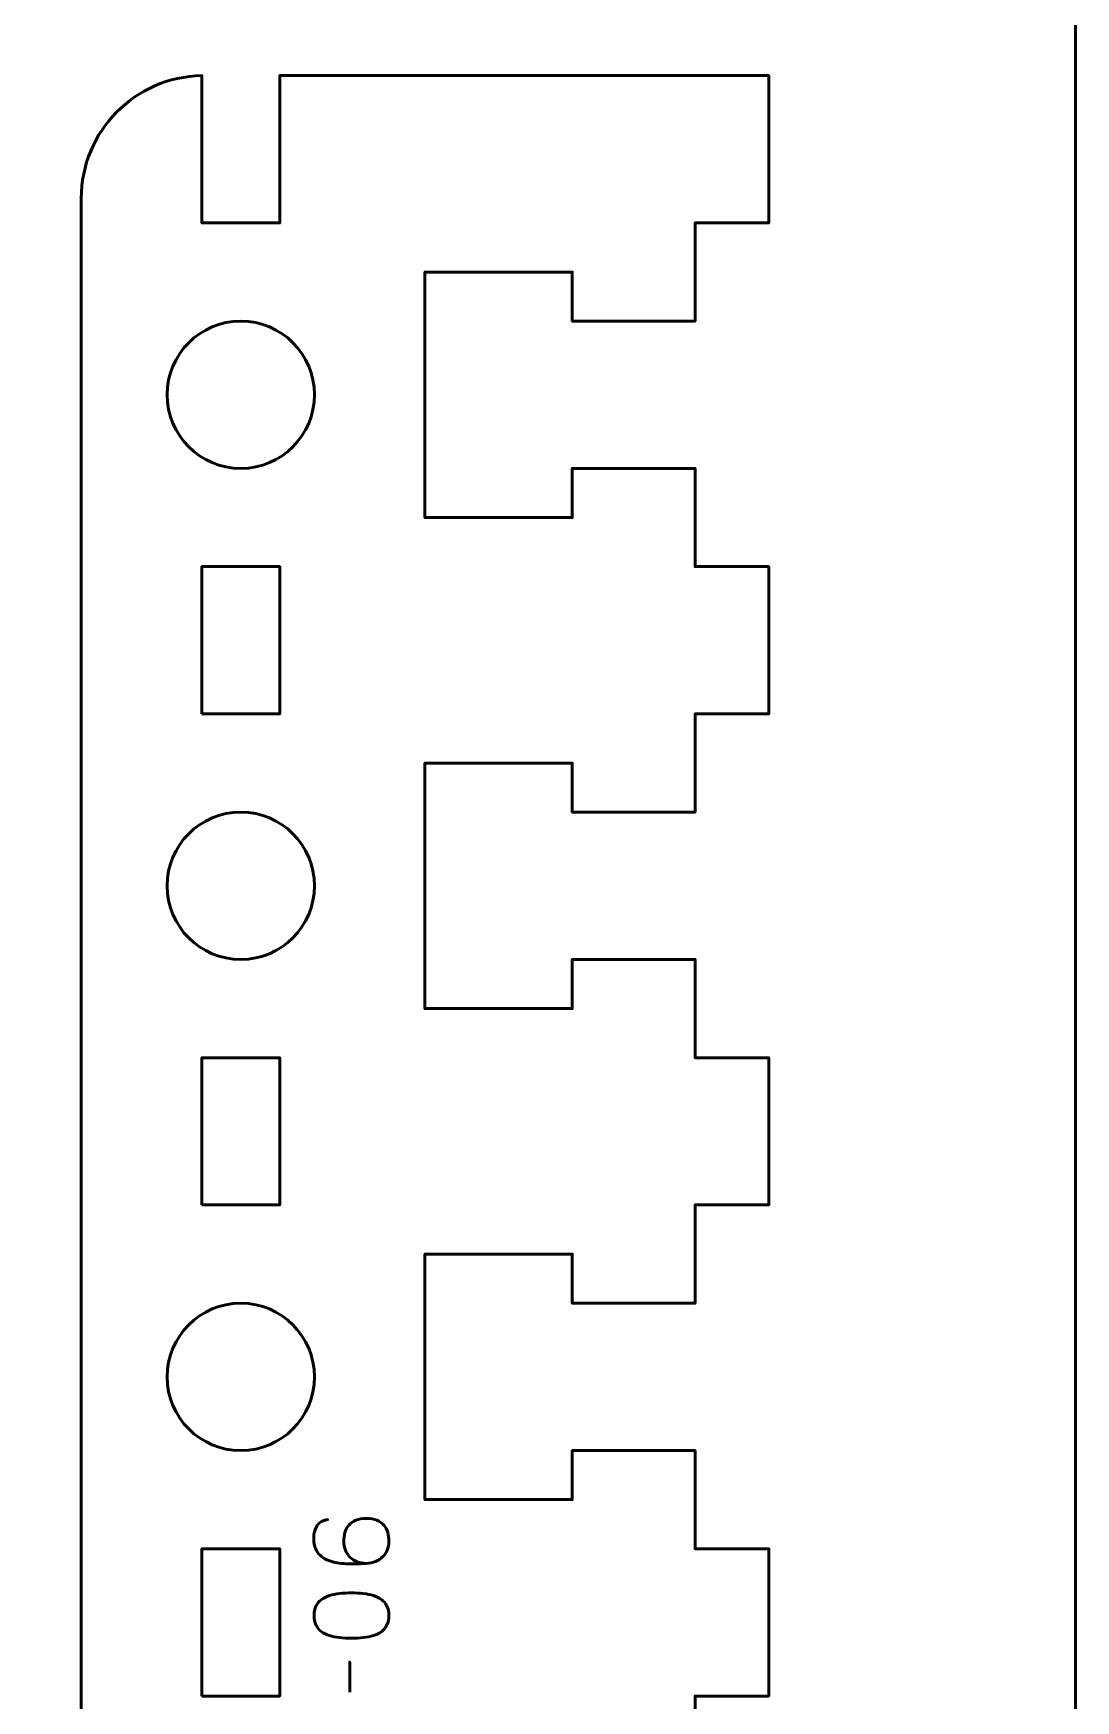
# Model space of a CAD drawing. Header units: centimetres. Extents: x -21 to 0, y -29.7 to 0.
# Drawn here: x -4.24 to 0, y -22.07 to -15.28 of the extents above; entities that cross this region are included whole.
import ezdxf

# ---------------------------------------------------------------- set-up
doc = ezdxf.new("R2010")
doc.units = ezdxf.units.CM
doc.header["$MEASUREMENT"] = 0
doc.layers.add('Layer 1', color=7, linetype='Continuous')

msp = doc.modelspace()

# ---------------------------------------------------------------- linework, layer by layer
at = {"layer": 'Layer 1', "color": 22, "lineweight": 53}
msp.add_open_spline([(-21.00003, -29.19995), (-21.00003, -29.19995), (-21.00003, -0.49992), (-21.00003, -0.49992), (-21.00003, -0.49992), (-21.00003, -0.22295), (-20.77694, 0.00004), (-20.49994, 0.00004), (-20.49994, 0.00004), (-20.49994, 0.00004), (-0.50008, 0.00004), (-0.50008, 0.00004), (-0.50008, 0.00004), (-0.22294, 0.00004), (0.00002, -0.22295), (0.00002, -0.49992), (0.00002, -0.49992), (0.00002, -0.49992), (0.00002, -29.19995), (0.00002, -29.19995), (0.00002, -29.19995), (0.00002, -29.47695), (-0.22294, -29.70004), (-0.50008, -29.70004), (-0.50008, -29.70004), (-0.50008, -29.70004), (-20.49994, -29.70004), (-20.49994, -29.70004), (-20.49994, -29.70004), (-20.77694, -29.70004), (-21.00003, -29.47695), (-21.00003, -29.19995)], degree=3, knots=[0, 0, 0, 0, 0.125, 0.125, 0.125, 0.125, 0.25, 0.25, 0.25, 0.25, 0.375, 0.375, 0.375, 0.375, 0.5, 0.5, 0.5, 0.5, 0.625, 0.625, 0.625, 0.625, 0.75, 0.75, 0.75, 0.75, 0.875, 0.875, 0.875, 0.875, 1, 1, 1, 1], dxfattribs=at)
at = {"layer": 'Layer 1', "color": 114, "lineweight": 53}
msp.add_open_spline([(-1.55, -28.05), (-1.55, -28.05), (-1.55, -28.0375), (-1.55, -28.0375), (-1.55, -28.0375), (-1.55, -28.0375), (-3.24125, -28.04807), (-3.24125, -28.04807), (-3.24125, -28.04807), (-3.24125, -28.04807), (-3.24125, -27.45), (-3.24125, -27.45), (-3.24125, -27.45), (-3.24125, -27.45), (-3.55875, -27.45), (-3.55875, -27.45), (-3.55875, -27.45), (-3.55875, -27.45), (-3.55875, -28.04989), (-3.55875, -28.04989), (-3.55875, -28.04989), (-3.8308, -28.04522), (-4.05, -27.82316), (-4.05, -27.55), (-4.05, -27.55), (-4.05, -27.55), (-4.05, -15.95), (-4.05, -15.95), (-4.05, -15.95), (-4.05, -15.67684), (-3.8308, -15.45478), (-3.55875, -15.45011), (-3.55875, -15.45011), (-3.55875, -15.45011), (-3.55875, -16.05), (-3.55875, -16.05), (-3.55875, -16.05), (-3.55875, -16.05), (-3.24125, -16.05), (-3.24125, -16.05), (-3.24125, -16.05), (-3.24125, -16.05), (-3.24125, -15.45), (-3.24125, -15.45), (-3.24125, -15.45), (-3.24125, -15.45), (-1.54999, -15.45), (-1.54999, -15.45), (-1.54999, -15.45), (-1.54999, -15.45), (-1.55, -15.45), (-1.55, -15.45), (-1.55, -15.45), (-1.55, -15.45), (-1.55, -15.45), (-1.55, -15.45), (-1.55, -15.45), (-1.55, -15.45), (-1.25, -15.45), (-1.25, -15.45), (-1.25, -15.45), (-1.25, -15.45), (-1.25, -16.05), (-1.25, -16.05), (-1.25, -16.05), (-1.25, -16.05), (-1.55, -16.05), (-1.55, -16.05), (-1.55, -16.05), (-1.55, -16.05), (-1.55, -16.45), (-1.55, -16.45), (-1.55, -16.45), (-1.55, -16.45), (-2.05, -16.45), (-2.05, -16.45), (-2.05, -16.45), (-2.05, -16.45), (-2.05001, -16.25), (-2.05001, -16.25), (-2.05001, -16.25), (-2.05001, -16.25), (-2.65, -16.25), (-2.65, -16.25), (-2.65, -16.25), (-2.65, -16.63333), (-2.65, -16.86667), (-2.65, -17.25), (-2.65, -17.25), (-2.65, -17.25), (-2.05001, -17.25), (-2.05001, -17.25), (-2.05001, -17.25), (-2.05001, -17.25), (-2.05, -17.05), (-2.05, -17.05), (-2.05, -17.05), (-2.05, -17.05), (-1.54999, -17.05), (-1.54999, -17.05), (-1.54999, -17.05), (-1.54999, -17.05), (-1.55, -17.45), (-1.55, -17.45), (-1.55, -17.45), (-1.55, -17.45), (-1.25, -17.45), (-1.25, -17.45), (-1.25, -17.45), (-1.25, -17.45), (-1.25, -18.05), (-1.25, -18.05), (-1.25, -18.05), (-1.25, -18.05), (-1.55, -18.05), (-1.55, -18.05), (-1.55, -18.05), (-1.55, -18.05), (-1.55, -18.45), (-1.55, -18.45), (-1.55, -18.45), (-1.55, -18.45), (-2.05, -18.45), (-2.05, -18.45), (-2.05, -18.45), (-2.05, -18.45), (-2.05001, -18.25), (-2.05001, -18.25), (-2.05001, -18.25), (-2.05001, -18.25), (-2.65, -18.25), (-2.65, -18.25), (-2.65, -18.25), (-2.65, -18.63333), (-2.65, -18.86667), (-2.65, -19.25), (-2.65, -19.25), (-2.65, -19.25), (-2.05001, -19.25), (-2.05001, -19.25), (-2.05001, -19.25), (-2.05001, -19.25), (-2.05, -19.05), (-2.05, -19.05), (-2.05, -19.05), (-2.05, -19.05), (-1.54999, -19.05), (-1.54999, -19.05), (-1.54999, -19.05), (-1.54999, -19.05), (-1.55, -19.45), (-1.55, -19.45), (-1.55, -19.45), (-1.55, -19.45), (-1.25, -19.45), (-1.25, -19.45), (-1.25, -19.45), (-1.25, -19.45), (-1.25, -20.05), (-1.25, -20.05), (-1.25, -20.05), (-1.25, -20.05), (-1.55, -20.05), (-1.55, -20.05), (-1.55, -20.05), (-1.55, -20.05), (-1.55, -20.45), (-1.55, -20.45), (-1.55, -20.45), (-1.55, -20.45), (-2.05, -20.45), (-2.05, -20.45), (-2.05, -20.45), (-2.05, -20.45), (-2.05001, -20.25), (-2.05001, -20.25), (-2.05001, -20.25), (-2.05001, -20.25), (-2.65, -20.25), (-2.65, -20.25), (-2.65, -20.25), (-2.65, -20.63333), (-2.65, -20.86667), (-2.65, -21.25), (-2.65, -21.25), (-2.65, -21.25), (-2.05001, -21.25), (-2.05001, -21.25), (-2.05001, -21.25), (-2.05001, -21.25), (-2.05, -21.05), (-2.05, -21.05), (-2.05, -21.05), (-2.05, -21.05), (-1.54999, -21.05), (-1.54999, -21.05), (-1.54999, -21.05), (-1.54999, -21.05), (-1.55, -21.45), (-1.55, -21.45), (-1.55, -21.45), (-1.55, -21.45), (-1.25, -21.45), (-1.25, -21.45), (-1.25, -21.45), (-1.25, -21.45), (-1.25, -22.05), (-1.25, -22.05), (-1.25, -22.05), (-1.25, -22.05), (-1.55, -22.05), (-1.55, -22.05), (-1.55, -22.05), (-1.55, -22.05), (-1.55, -22.45), (-1.55, -22.45), (-1.55, -22.45), (-1.55, -22.45), (-2.05, -22.45), (-2.05, -22.45), (-2.05, -22.45), (-2.05, -22.45), (-2.05001, -22.25), (-2.05001, -22.25), (-2.05001, -22.25), (-2.05001, -22.25), (-2.65, -22.25), (-2.65, -22.25), (-2.65, -22.25), (-2.65, -22.63333), (-2.65, -22.86667), (-2.65, -23.25), (-2.65, -23.25), (-2.65, -23.25), (-2.05001, -23.25), (-2.05001, -23.25), (-2.05001, -23.25), (-2.05001, -23.25), (-2.05, -23.05), (-2.05, -23.05), (-2.05, -23.05), (-2.05, -23.05), (-1.54999, -23.05), (-1.54999, -23.05), (-1.54999, -23.05), (-1.54999, -23.05), (-1.55, -23.45), (-1.55, -23.45), (-1.55, -23.45), (-1.55, -23.45), (-1.25, -23.45), (-1.25, -23.45), (-1.25, -23.45), (-1.25, -23.45), (-1.25, -24.05), (-1.25, -24.05), (-1.25, -24.05), (-1.25, -24.05), (-1.55, -24.05), (-1.55, -24.05), (-1.55, -24.05), (-1.55, -24.05), (-1.55, -24.45), (-1.55, -24.45), (-1.55, -24.45), (-1.55, -24.45), (-2.05, -24.45), (-2.05, -24.45), (-2.05, -24.45), (-2.05, -24.45), (-2.05001, -24.25), (-2.05001, -24.25), (-2.05001, -24.25), (-2.05001, -24.25), (-2.65, -24.25), (-2.65, -24.25), (-2.65, -24.25), (-2.65, -24.63333), (-2.65, -24.86667), (-2.65, -25.25), (-2.65, -25.25), (-2.65, -25.25), (-2.05001, -25.25), (-2.05001, -25.25), (-2.05001, -25.25), (-2.05001, -25.25), (-2.05, -25.05), (-2.05, -25.05), (-2.05, -25.05), (-2.05, -25.05), (-1.54999, -25.05), (-1.54999, -25.05), (-1.54999, -25.05), (-1.54999, -25.05), (-1.55, -25.45), (-1.55, -25.45)], degree=3, knots=[0, 0, 0, 0, 0.0135135, 0.0135135, 0.0135135, 0.0135135, 0.027027, 0.027027, 0.027027, 0.027027, 0.0405405, 0.0405405, 0.0405405, 0.0405405, 0.0540541, 0.0540541, 0.0540541, 0.0540541, 0.0675676, 0.0675676, 0.0675676, 0.0675676, 0.0810811, 0.0810811, 0.0810811, 0.0810811, 0.0945946, 0.0945946, 0.0945946, 0.0945946, 0.1081081, 0.1081081, 0.1081081, 0.1081081, 0.1216216, 0.1216216, 0.1216216, 0.1216216, 0.1351351, 0.1351351, 0.1351351, 0.1351351, 0.1486486, 0.1486486, 0.1486486, 0.1486486, 0.1621622, 0.1621622, 0.1621622, 0.1621622, 0.1756757, 0.1756757, 0.1756757, 0.1756757, 0.1891892, 0.1891892, 0.1891892, 0.1891892, 0.2027027, 0.2027027, 0.2027027, 0.2027027, 0.2162162, 0.2162162, 0.2162162, 0.2162162, 0.2297297, 0.2297297, 0.2297297, 0.2297297, 0.2432432, 0.2432432, 0.2432432, 0.2432432, 0.2567568, 0.2567568, 0.2567568, 0.2567568, 0.2702703, 0.2702703, 0.2702703, 0.2702703, 0.2837838, 0.2837838, 0.2837838, 0.2837838, 0.2972973, 0.2972973, 0.2972973, 0.2972973, 0.3108108, 0.3108108, 0.3108108, 0.3108108, 0.3243243, 0.3243243, 0.3243243, 0.3243243, 0.3378378, 0.3378378, 0.3378378, 0.3378378, 0.3513514, 0.3513514, 0.3513514, 0.3513514, 0.3648649, 0.3648649, 0.3648649, 0.3648649, 0.3783784, 0.3783784, 0.3783784, 0.3783784, 0.3918919, 0.3918919, 0.3918919, 0.3918919, 0.4054054, 0.4054054, 0.4054054, 0.4054054, 0.4189189, 0.4189189, 0.4189189, 0.4189189, 0.4324324, 0.4324324, 0.4324324, 0.4324324, 0.4459459, 0.4459459, 0.4459459, 0.4459459, 0.4594595, 0.4594595, 0.4594595, 0.4594595, 0.472973, 0.472973, 0.472973, 0.472973, 0.4864865, 0.4864865, 0.4864865, 0.4864865, 0.5, 0.5, 0.5, 0.5, 0.5135135, 0.5135135, 0.5135135, 0.5135135, 0.527027, 0.527027, 0.527027, 0.527027, 0.5405405, 0.5405405, 0.5405405, 0.5405405, 0.5540541, 0.5540541, 0.5540541, 0.5540541, 0.5675676, 0.5675676, 0.5675676, 0.5675676, 0.5810811, 0.5810811, 0.5810811, 0.5810811, 0.5945946, 0.5945946, 0.5945946, 0.5945946, 0.6081081, 0.6081081, 0.6081081, 0.6081081, 0.6216216, 0.6216216, 0.6216216, 0.6216216, 0.6351351, 0.6351351, 0.6351351, 0.6351351, 0.6486486, 0.6486486, 0.6486486, 0.6486486, 0.6621622, 0.6621622, 0.6621622, 0.6621622, 0.6756757, 0.6756757, 0.6756757, 0.6756757, 0.6891892, 0.6891892, 0.6891892, 0.6891892, 0.7027027, 0.7027027, 0.7027027, 0.7027027, 0.7162162, 0.7162162, 0.7162162, 0.7162162, 0.7297297, 0.7297297, 0.7297297, 0.7297297, 0.7432432, 0.7432432, 0.7432432, 0.7432432, 0.7567568, 0.7567568, 0.7567568, 0.7567568, 0.7702703, 0.7702703, 0.7702703, 0.7702703, 0.7837838, 0.7837838, 0.7837838, 0.7837838, 0.7972973, 0.7972973, 0.7972973, 0.7972973, 0.8108108, 0.8108108, 0.8108108, 0.8108108, 0.8243243, 0.8243243, 0.8243243, 0.8243243, 0.8378378, 0.8378378, 0.8378378, 0.8378378, 0.8513514, 0.8513514, 0.8513514, 0.8513514, 0.8648649, 0.8648649, 0.8648649, 0.8648649, 0.8783784, 0.8783784, 0.8783784, 0.8783784, 0.8918919, 0.8918919, 0.8918919, 0.8918919, 0.9054054, 0.9054054, 0.9054054, 0.9054054, 0.9189189, 0.9189189, 0.9189189, 0.9189189, 0.9324324, 0.9324324, 0.9324324, 0.9324324, 0.9459459, 0.9459459, 0.9459459, 0.9459459, 0.9594595, 0.9594595, 0.9594595, 0.9594595, 0.972973, 0.972973, 0.972973, 0.972973, 0.9864865, 0.9864865, 0.9864865, 0.9864865, 1, 1, 1, 1], dxfattribs=at)
at = {"layer": 'Layer 1', "color": 250, "lineweight": 53}
for points in [[(-3.7, -16.75), (-3.7, -16.58434), (-3.56566, -16.45), (-3.4, -16.45), (-3.4, -16.45), (-3.23434, -16.45), (-3.1, -16.58434), (-3.1, -16.75), (-3.1, -16.75), (-3.1, -16.91566), (-3.23434, -17.05), (-3.4, -17.05), (-3.4, -17.05), (-3.56566, -17.05), (-3.7, -16.91566), (-3.7, -16.75)], [(-3.55875, -18.05), (-3.55875, -18.05), (-3.55875, -17.45), (-3.55875, -17.45), (-3.55875, -17.45), (-3.55875, -17.45), (-3.24125, -17.45), (-3.24125, -17.45), (-3.24125, -17.45), (-3.24125, -17.45), (-3.24125, -18.05), (-3.24125, -18.05), (-3.24125, -18.05), (-3.24125, -18.05), (-3.55875, -18.05), (-3.55875, -18.05)], [(-3.7, -18.75), (-3.7, -18.58434), (-3.56566, -18.45), (-3.4, -18.45), (-3.4, -18.45), (-3.23434, -18.45), (-3.1, -18.58434), (-3.1, -18.75), (-3.1, -18.75), (-3.1, -18.91566), (-3.23434, -19.05), (-3.4, -19.05), (-3.4, -19.05), (-3.56566, -19.05), (-3.7, -18.91566), (-3.7, -18.75)], [(-3.55875, -20.05), (-3.55875, -20.05), (-3.55875, -19.45), (-3.55875, -19.45), (-3.55875, -19.45), (-3.55875, -19.45), (-3.24125, -19.45), (-3.24125, -19.45), (-3.24125, -19.45), (-3.24125, -19.45), (-3.24125, -20.05), (-3.24125, -20.05), (-3.24125, -20.05), (-3.24125, -20.05), (-3.55875, -20.05), (-3.55875, -20.05)], [(-3.7, -20.75), (-3.7, -20.58434), (-3.56566, -20.45), (-3.4, -20.45), (-3.4, -20.45), (-3.23434, -20.45), (-3.1, -20.58434), (-3.1, -20.75), (-3.1, -20.75), (-3.1, -20.91566), (-3.23434, -21.05), (-3.4, -21.05), (-3.4, -21.05), (-3.56566, -21.05), (-3.7, -20.91566), (-3.7, -20.75)], [(-3.55875, -22.05), (-3.55875, -22.05), (-3.55875, -21.45), (-3.55875, -21.45), (-3.55875, -21.45), (-3.55875, -21.45), (-3.24125, -21.45), (-3.24125, -21.45), (-3.24125, -21.45), (-3.24125, -21.45), (-3.24125, -22.05), (-3.24125, -22.05), (-3.24125, -22.05), (-3.24125, -22.05), (-3.55875, -22.05), (-3.55875, -22.05)]]:
    msp.add_open_spline(points, degree=3, knots=[0, 0, 0, 0, 0.25, 0.25, 0.25, 0.25, 0.5, 0.5, 0.5, 0.5, 0.75, 0.75, 0.75, 0.75, 1, 1, 1, 1], dxfattribs=at)
at = {"layer": 'Layer 1', "color": 30, "lineweight": 53}
for points, knots in [([(-2.88886, -21.50978), (-2.90269, -21.50971), (-2.91518, -21.50746), (-2.92647, -21.50294), (-2.92647, -21.50294), (-2.93769, -21.4985), (-2.94735, -21.49222), (-2.95547, -21.4841), (-2.95547, -21.4841), (-2.96351, -21.47606), (-2.96972, -21.46653), (-2.97409, -21.45567), (-2.97409, -21.45567), (-2.97847, -21.4448), (-2.98065, -21.43288), (-2.98073, -21.42004), (-2.98073, -21.42004), (-2.9808, -21.40713), (-2.97917, -21.39506), (-2.97593, -21.38384), (-2.97593, -21.38384), (-2.97275, -21.37262), (-2.96753, -21.36282), (-2.96033, -21.35428), (-2.96033, -21.35428), (-2.95321, -21.34574), (-2.94375, -21.33904), (-2.93197, -21.33424), (-2.93197, -21.33424), (-2.92019, -21.32945), (-2.90587, -21.32698), (-2.88886, -21.32691), (-2.88886, -21.32691), (-2.87186, -21.32698), (-2.85754, -21.32945), (-2.84575, -21.33424), (-2.84575, -21.33424), (-2.83397, -21.33904), (-2.82452, -21.34574), (-2.81739, -21.35428), (-2.81739, -21.35428), (-2.81019, -21.36282), (-2.80497, -21.37262), (-2.8018, -21.38384), (-2.8018, -21.38384), (-2.79855, -21.39506), (-2.79693, -21.40713), (-2.797, -21.42004), (-2.797, -21.42004), (-2.79707, -21.43288), (-2.79926, -21.44466), (-2.80363, -21.45546), (-2.80363, -21.45546), (-2.80801, -21.46618), (-2.81422, -21.47549), (-2.82233, -21.48347), (-2.82233, -21.48347), (-2.83037, -21.49144), (-2.84004, -21.49772), (-2.85133, -21.50223), (-2.85133, -21.50223), (-2.86255, -21.50682), (-2.87503, -21.50929), (-2.88886, -21.50978), (-2.88886, -21.50978), (-2.89585, -21.51007), (-2.90417, -21.51042), (-2.91384, -21.51091), (-2.91384, -21.51091), (-2.92358, -21.51141), (-2.93416, -21.51169), (-2.94552, -21.51176), (-2.94552, -21.51176), (-2.95695, -21.51183), (-2.96873, -21.51148), (-2.9808, -21.51056), (-2.9808, -21.51056), (-2.99293, -21.50971), (-3.00486, -21.50802), (-3.01664, -21.50555), (-3.01664, -21.50555), (-3.02835, -21.50308), (-3.03943, -21.49955), (-3.0498, -21.4949), (-3.0498, -21.4949), (-3.06017, -21.49024), (-3.06934, -21.48424), (-3.07732, -21.47683), (-3.07732, -21.47683), (-3.08529, -21.46936), (-3.09157, -21.46025), (-3.09615, -21.44946), (-3.09615, -21.44946), (-3.10067, -21.43866), (-3.103, -21.42589), (-3.10307, -21.41115), (-3.10307, -21.41115), (-3.103, -21.39831), (-3.10173, -21.38744), (-3.09926, -21.37841), (-3.09926, -21.37841), (-3.09679, -21.36938), (-3.09347, -21.36197), (-3.08938, -21.35604), (-3.08938, -21.35604), (-3.08522, -21.35019), (-3.0807, -21.34553), (-3.07569, -21.34215), (-3.07569, -21.34215), (-3.07075, -21.33876), (-3.06574, -21.33622), (-3.06073, -21.33467), (-3.06073, -21.33467), (-3.05573, -21.33304), (-3.05107, -21.33199), (-3.04676, -21.33156), (-3.04676, -21.33156), (-3.05107, -21.33199), (-3.05573, -21.33304), (-3.06073, -21.33467), (-3.06073, -21.33467), (-3.06574, -21.33622), (-3.07075, -21.33876), (-3.07569, -21.34215), (-3.07569, -21.34215), (-3.0807, -21.34553), (-3.08522, -21.35019), (-3.08938, -21.35604), (-3.08938, -21.35604), (-3.09347, -21.36197), (-3.09679, -21.36938), (-3.09926, -21.37841), (-3.09926, -21.37841), (-3.10173, -21.38744), (-3.103, -21.39831), (-3.10307, -21.41115), (-3.10307, -21.41115), (-3.103, -21.42589), (-3.10067, -21.43866), (-3.09615, -21.44946), (-3.09615, -21.44946), (-3.09157, -21.46025), (-3.08529, -21.46936), (-3.07732, -21.47683), (-3.07732, -21.47683), (-3.06934, -21.48424), (-3.06017, -21.49024), (-3.0498, -21.4949), (-3.0498, -21.4949), (-3.03943, -21.49955), (-3.02835, -21.50308), (-3.01664, -21.50555), (-3.01664, -21.50555), (-3.00486, -21.50802), (-2.99293, -21.50971), (-2.9808, -21.51056), (-2.9808, -21.51056), (-2.96873, -21.51148), (-2.95695, -21.51183), (-2.94552, -21.51176), (-2.94552, -21.51176), (-2.93416, -21.51169), (-2.92358, -21.51141), (-2.91384, -21.51091), (-2.91384, -21.51091), (-2.90417, -21.51042), (-2.89585, -21.51007), (-2.88886, -21.50978), (-2.88886, -21.50978), (-2.87503, -21.50929), (-2.86255, -21.50682), (-2.85133, -21.50223), (-2.85133, -21.50223), (-2.84004, -21.49772), (-2.83037, -21.49144), (-2.82233, -21.48347), (-2.82233, -21.48347), (-2.81422, -21.47549), (-2.80801, -21.46618), (-2.80363, -21.45546), (-2.80363, -21.45546), (-2.79926, -21.44466), (-2.79707, -21.43288), (-2.797, -21.42004), (-2.797, -21.42004), (-2.79693, -21.40713), (-2.79855, -21.39506), (-2.8018, -21.38384), (-2.8018, -21.38384), (-2.80497, -21.37262), (-2.81019, -21.36282), (-2.81739, -21.35428), (-2.81739, -21.35428), (-2.82452, -21.34574), (-2.83397, -21.33904), (-2.84575, -21.33424), (-2.84575, -21.33424), (-2.85754, -21.32945), (-2.87186, -21.32698), (-2.88886, -21.32691), (-2.88886, -21.32691), (-2.90587, -21.32698), (-2.92019, -21.32945), (-2.93197, -21.33424), (-2.93197, -21.33424), (-2.94375, -21.33904), (-2.95321, -21.34574), (-2.96033, -21.35428), (-2.96033, -21.35428), (-2.96753, -21.36282), (-2.97275, -21.37262), (-2.97593, -21.38384), (-2.97593, -21.38384), (-2.97917, -21.39506), (-2.9808, -21.40713), (-2.98073, -21.42004), (-2.98073, -21.42004), (-2.98065, -21.43288), (-2.97847, -21.4448), (-2.97409, -21.45567), (-2.97409, -21.45567), (-2.96972, -21.46653), (-2.96351, -21.47606), (-2.95547, -21.4841), (-2.95547, -21.4841), (-2.94735, -21.49222), (-2.93769, -21.4985), (-2.92647, -21.50294), (-2.92647, -21.50294), (-2.91518, -21.50746), (-2.90269, -21.50971), (-2.88886, -21.50978)], [0, 0, 0, 0, 0.0172414, 0.0172414, 0.0172414, 0.0172414, 0.0344828, 0.0344828, 0.0344828, 0.0344828, 0.0517241, 0.0517241, 0.0517241, 0.0517241, 0.0689655, 0.0689655, 0.0689655, 0.0689655, 0.0862069, 0.0862069, 0.0862069, 0.0862069, 0.1034483, 0.1034483, 0.1034483, 0.1034483, 0.1206897, 0.1206897, 0.1206897, 0.1206897, 0.137931, 0.137931, 0.137931, 0.137931, 0.1551724, 0.1551724, 0.1551724, 0.1551724, 0.1724138, 0.1724138, 0.1724138, 0.1724138, 0.1896552, 0.1896552, 0.1896552, 0.1896552, 0.2068966, 0.2068966, 0.2068966, 0.2068966, 0.2241379, 0.2241379, 0.2241379, 0.2241379, 0.2413793, 0.2413793, 0.2413793, 0.2413793, 0.2586207, 0.2586207, 0.2586207, 0.2586207, 0.2758621, 0.2758621, 0.2758621, 0.2758621, 0.2931034, 0.2931034, 0.2931034, 0.2931034, 0.3103448, 0.3103448, 0.3103448, 0.3103448, 0.3275862, 0.3275862, 0.3275862, 0.3275862, 0.3448276, 0.3448276, 0.3448276, 0.3448276, 0.362069, 0.362069, 0.362069, 0.362069, 0.3793103, 0.3793103, 0.3793103, 0.3793103, 0.3965517, 0.3965517, 0.3965517, 0.3965517, 0.4137931, 0.4137931, 0.4137931, 0.4137931, 0.4310345, 0.4310345, 0.4310345, 0.4310345, 0.4482759, 0.4482759, 0.4482759, 0.4482759, 0.4655172, 0.4655172, 0.4655172, 0.4655172, 0.4827586, 0.4827586, 0.4827586, 0.4827586, 0.5, 0.5, 0.5, 0.5, 0.5172414, 0.5172414, 0.5172414, 0.5172414, 0.5344828, 0.5344828, 0.5344828, 0.5344828, 0.5517241, 0.5517241, 0.5517241, 0.5517241, 0.5689655, 0.5689655, 0.5689655, 0.5689655, 0.5862069, 0.5862069, 0.5862069, 0.5862069, 0.6034483, 0.6034483, 0.6034483, 0.6034483, 0.6206897, 0.6206897, 0.6206897, 0.6206897, 0.637931, 0.637931, 0.637931, 0.637931, 0.6551724, 0.6551724, 0.6551724, 0.6551724, 0.6724138, 0.6724138, 0.6724138, 0.6724138, 0.6896552, 0.6896552, 0.6896552, 0.6896552, 0.7068966, 0.7068966, 0.7068966, 0.7068966, 0.7241379, 0.7241379, 0.7241379, 0.7241379, 0.7413793, 0.7413793, 0.7413793, 0.7413793, 0.7586207, 0.7586207, 0.7586207, 0.7586207, 0.7758621, 0.7758621, 0.7758621, 0.7758621, 0.7931034, 0.7931034, 0.7931034, 0.7931034, 0.8103448, 0.8103448, 0.8103448, 0.8103448, 0.8275862, 0.8275862, 0.8275862, 0.8275862, 0.8448276, 0.8448276, 0.8448276, 0.8448276, 0.862069, 0.862069, 0.862069, 0.862069, 0.8793103, 0.8793103, 0.8793103, 0.8793103, 0.8965517, 0.8965517, 0.8965517, 0.8965517, 0.9137931, 0.9137931, 0.9137931, 0.9137931, 0.9310345, 0.9310345, 0.9310345, 0.9310345, 0.9482759, 0.9482759, 0.9482759, 0.9482759, 0.9655172, 0.9655172, 0.9655172, 0.9655172, 0.9827586, 0.9827586, 0.9827586, 0.9827586, 1, 1, 1, 1]), ([(-2.797, -21.72229), (-2.79707, -21.70748), (-2.79968, -21.69471), (-2.80476, -21.68405), (-2.80476, -21.68405), (-2.80984, -21.67347), (-2.81711, -21.66465), (-2.82635, -21.6576), (-2.82635, -21.6576), (-2.83566, -21.65061), (-2.84667, -21.64511), (-2.85937, -21.64102), (-2.85937, -21.64102), (-2.87207, -21.63699), (-2.88597, -21.6341), (-2.90121, -21.63248), (-2.90121, -21.63248), (-2.91645, -21.63078), (-2.93247, -21.62994), (-2.9494, -21.63001), (-2.9494, -21.63001), (-2.96626, -21.62994), (-2.98228, -21.63078), (-2.99745, -21.63248), (-2.99745, -21.63248), (-3.01262, -21.6341), (-3.02659, -21.63699), (-3.03929, -21.64102), (-3.03929, -21.64102), (-3.05192, -21.64511), (-3.06292, -21.65061), (-3.07231, -21.6576), (-3.07231, -21.6576), (-3.08162, -21.66465), (-3.08889, -21.67347), (-3.09397, -21.68405), (-3.09397, -21.68405), (-3.09912, -21.69471), (-3.10173, -21.70748), (-3.1018, -21.72229), (-3.1018, -21.72229), (-3.10173, -21.73711), (-3.09912, -21.74988), (-3.09397, -21.76054), (-3.09397, -21.76054), (-3.08889, -21.77112), (-3.08162, -21.77994), (-3.07231, -21.78699), (-3.07231, -21.78699), (-3.06292, -21.79398), (-3.05192, -21.79948), (-3.03929, -21.80357), (-3.03929, -21.80357), (-3.02659, -21.8076), (-3.01262, -21.81049), (-2.99745, -21.81211), (-2.99745, -21.81211), (-2.98228, -21.8138), (-2.96626, -21.81465), (-2.9494, -21.81458), (-2.9494, -21.81458), (-2.93247, -21.81465), (-2.91645, -21.8138), (-2.90121, -21.81211), (-2.90121, -21.81211), (-2.88597, -21.81049), (-2.87207, -21.8076), (-2.85937, -21.80357), (-2.85937, -21.80357), (-2.84667, -21.79948), (-2.83566, -21.79398), (-2.82635, -21.78699), (-2.82635, -21.78699), (-2.81711, -21.77994), (-2.80984, -21.77112), (-2.80476, -21.76054), (-2.80476, -21.76054), (-2.79968, -21.74988), (-2.79707, -21.73711), (-2.797, -21.72229)], [0, 0, 0, 0, 0.05, 0.05, 0.05, 0.05, 0.1, 0.1, 0.1, 0.1, 0.15, 0.15, 0.15, 0.15, 0.2, 0.2, 0.2, 0.2, 0.25, 0.25, 0.25, 0.25, 0.3, 0.3, 0.3, 0.3, 0.35, 0.35, 0.35, 0.35, 0.4, 0.4, 0.4, 0.4, 0.45, 0.45, 0.45, 0.45, 0.5, 0.5, 0.5, 0.5, 0.55, 0.55, 0.55, 0.55, 0.6, 0.6, 0.6, 0.6, 0.65, 0.65, 0.65, 0.65, 0.7, 0.7, 0.7, 0.7, 0.75, 0.75, 0.75, 0.75, 0.8, 0.8, 0.8, 0.8, 0.85, 0.85, 0.85, 0.85, 0.9, 0.9, 0.9, 0.9, 0.95, 0.95, 0.95, 0.95, 1, 1, 1, 1]), ([(-2.797, -21.72229), (-2.79707, -21.70748), (-2.79968, -21.69471), (-2.80476, -21.68405), (-2.80476, -21.68405), (-2.80984, -21.67347), (-2.81711, -21.66465), (-2.82635, -21.6576), (-2.82635, -21.6576), (-2.83566, -21.65061), (-2.84667, -21.64511), (-2.85937, -21.64102), (-2.85937, -21.64102), (-2.87207, -21.63699), (-2.88597, -21.6341), (-2.90121, -21.63248), (-2.90121, -21.63248), (-2.91645, -21.63078), (-2.93247, -21.62994), (-2.9494, -21.63001), (-2.9494, -21.63001), (-2.96626, -21.62994), (-2.98228, -21.63078), (-2.99745, -21.63248), (-2.99745, -21.63248), (-3.01262, -21.6341), (-3.02659, -21.63699), (-3.03929, -21.64102), (-3.03929, -21.64102), (-3.05192, -21.64511), (-3.06292, -21.65061), (-3.07231, -21.6576), (-3.07231, -21.6576), (-3.08162, -21.66465), (-3.08889, -21.67347), (-3.09397, -21.68405), (-3.09397, -21.68405), (-3.09912, -21.69471), (-3.10173, -21.70748), (-3.1018, -21.72229), (-3.1018, -21.72229), (-3.10173, -21.73711), (-3.09912, -21.74988), (-3.09397, -21.76054), (-3.09397, -21.76054), (-3.08889, -21.77112), (-3.08162, -21.77994), (-3.07231, -21.78699), (-3.07231, -21.78699), (-3.06292, -21.79398), (-3.05192, -21.79948), (-3.03929, -21.80357), (-3.03929, -21.80357), (-3.02659, -21.8076), (-3.01262, -21.81049), (-2.99745, -21.81211), (-2.99745, -21.81211), (-2.98228, -21.8138), (-2.96626, -21.81465), (-2.9494, -21.81458), (-2.9494, -21.81458), (-2.93247, -21.81465), (-2.91645, -21.8138), (-2.90121, -21.81211), (-2.90121, -21.81211), (-2.88597, -21.81049), (-2.87207, -21.8076), (-2.85937, -21.80357), (-2.85937, -21.80357), (-2.84667, -21.79948), (-2.83566, -21.79398), (-2.82635, -21.78699), (-2.82635, -21.78699), (-2.81711, -21.77994), (-2.80984, -21.77112), (-2.80476, -21.76054), (-2.80476, -21.76054), (-2.79968, -21.74988), (-2.79707, -21.73711), (-2.797, -21.72229)], [0, 0, 0, 0, 0.05, 0.05, 0.05, 0.05, 0.1, 0.1, 0.1, 0.1, 0.15, 0.15, 0.15, 0.15, 0.2, 0.2, 0.2, 0.2, 0.25, 0.25, 0.25, 0.25, 0.3, 0.3, 0.3, 0.3, 0.35, 0.35, 0.35, 0.35, 0.4, 0.4, 0.4, 0.4, 0.45, 0.45, 0.45, 0.45, 0.5, 0.5, 0.5, 0.5, 0.55, 0.55, 0.55, 0.55, 0.6, 0.6, 0.6, 0.6, 0.65, 0.65, 0.65, 0.65, 0.7, 0.7, 0.7, 0.7, 0.75, 0.75, 0.75, 0.75, 0.8, 0.8, 0.8, 0.8, 0.85, 0.85, 0.85, 0.85, 0.9, 0.9, 0.9, 0.9, 0.95, 0.95, 0.95, 0.95, 1, 1, 1, 1]), ([(-2.9566, -22.03471), (-2.9566, -22.03471), (-2.9566, -21.91152), (-2.9566, -21.91152), (-2.9566, -21.91152), (-2.9566, -21.91152), (-2.9566, -22.03471), (-2.9566, -22.03471)], [0, 0, 0, 0, 0.5, 0.5, 0.5, 0.5, 1, 1, 1, 1])]:
    msp.add_open_spline(points, degree=3, knots=knots, dxfattribs=at)

doc.saveas('drawing.dxf')
